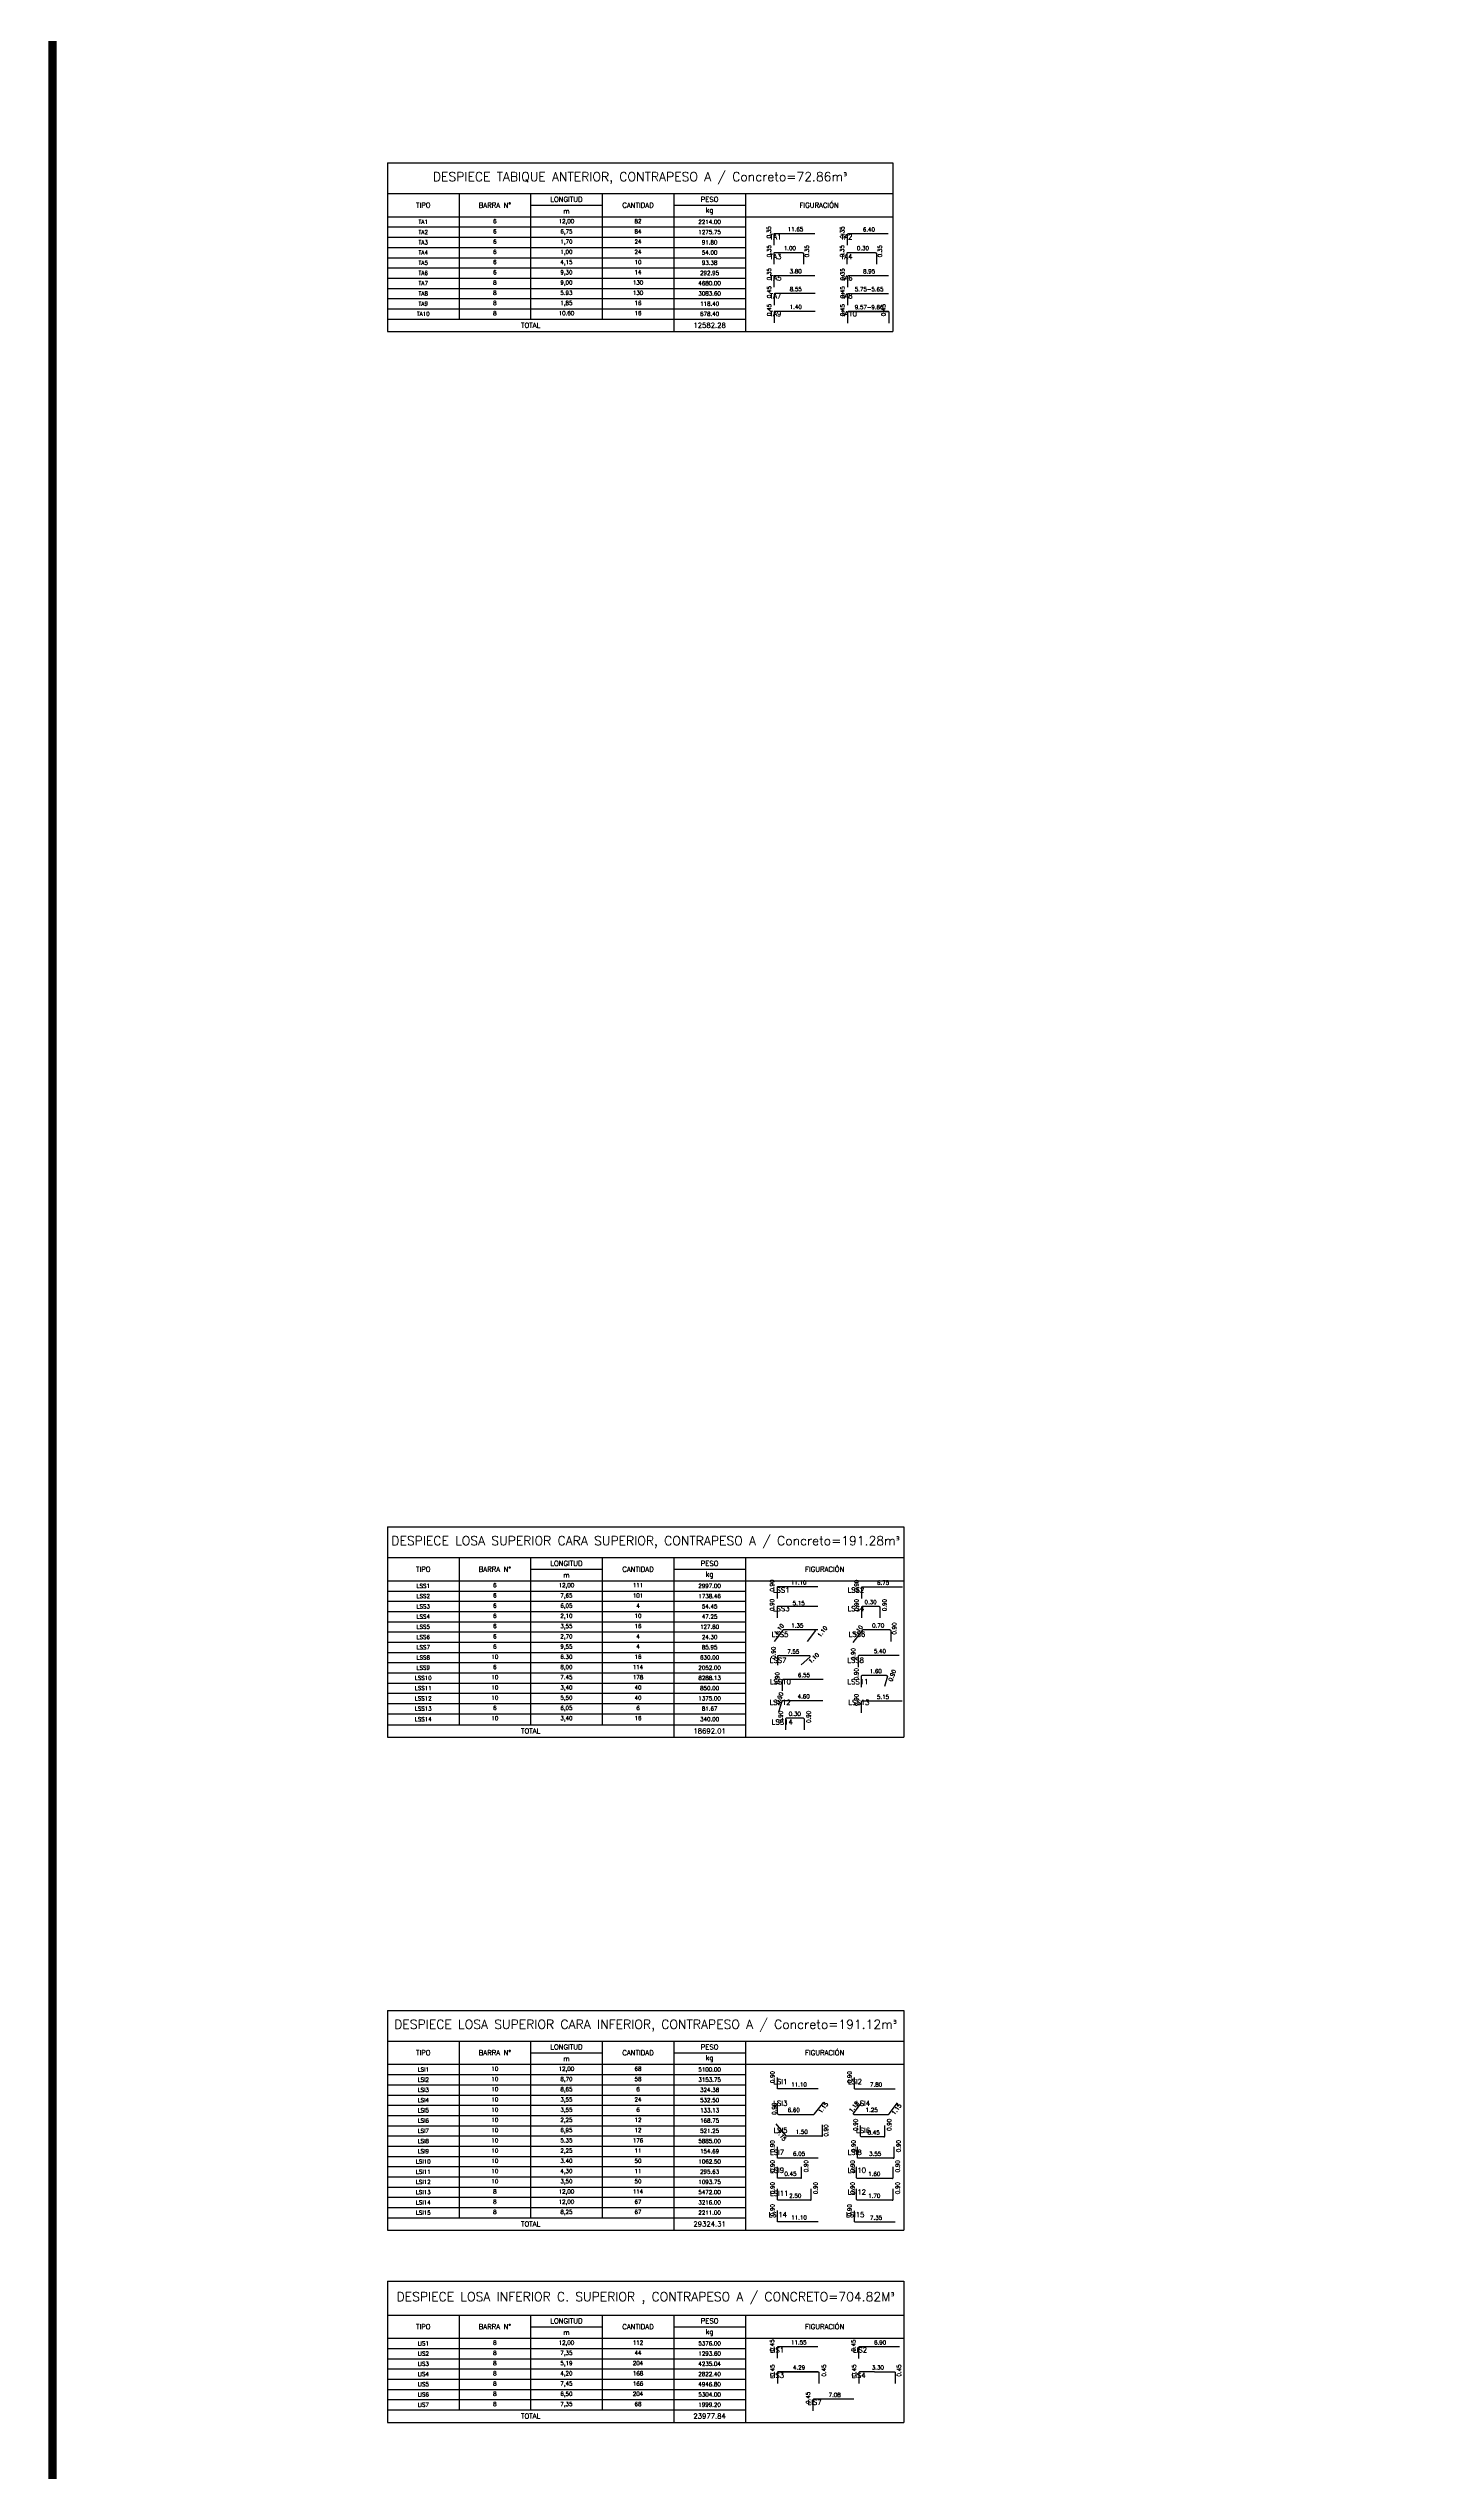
# Model space of a CAD drawing. Header units: metres. Extents: x 1080427 to 1081241, y 976768 to 977191.
# Drawn here: x 1080619.7 to 1080653.8, y 977027.2 to 977087.2 of the extents above; entities that cross this region are included whole.
import ezdxf

# ---------------------------------------------------------------- set-up
doc = ezdxf.new("R2010")
doc.units = ezdxf.units.M
doc.header["$LTSCALE"] = 25.4
doc.layers.add('COTA', color=1, linetype='Continuous', lineweight=30)
doc.layers.add('R80', color=3, linetype='Continuous', lineweight=30)
doc.layers.add('EST', color=150, linetype='Continuous')
doc.layers.add('REGL100', color=4, linetype='Continuous')
doc.styles.add('INTEINSA_Romans', font='ROMANS.shx')
doc.styles.add('romans', font='romans.shx')

# ---------------------------------------------------------------- blocks, each defined once
blk = doc.blocks.new('*T375')
at = {"color": 5, "linetype": 'ByBlock', "lineweight": -2, "transparency": 16777216}
for p, q in [((0, 0), (12.793, 0)), ((0, 0), (0, -5.212)), ((12.793, 0), (12.793, -5.212)), ((0, -0.763), (12.793, -0.763)), ((1.773, -0.763), (1.773, -1.336)), ((3.547, -0.763), (3.547, -1.336)), ((3.547, -1.05), (5.32, -1.05)), ((5.32, -0.763), (5.32, -1.336)), ((7.093, -0.763), (7.093, -1.336)), ((7.093, -1.05), (8.866, -1.05)), ((8.866, -0.763), (8.866, -1.336)), ((0, -1.336), (12.793, -1.336)), ((0, -4.902), (8.866, -4.902)), ((0, -5.212), (12.793, -5.212)), ((7.093, -4.902), (7.093, -5.212))]:
    blk.add_line(p, q, dxfattribs=at)
at = {"color": 2, "linetype": 'ByBlock', "lineweight": -2, "transparency": 16777216}
for p, q in [((0, -1.59), (8.866, -1.59)), ((1.773, -1.336), (1.773, -4.902)), ((3.547, -1.336), (3.547, -4.902)), ((5.32, -1.336), (5.32, -4.902)), ((7.093, -1.336), (7.093, -4.902)), ((8.866, -1.336), (8.866, -5.212)), ((0, -1.843), (8.866, -1.843)), ((0, -2.096), (8.866, -2.096)), ((0, -2.35), (8.866, -2.35)), ((0, -2.603), (8.866, -2.603)), ((0, -2.856), (8.866, -2.856)), ((0, -3.11), (8.866, -3.11)), ((0, -3.363), (8.866, -3.363)), ((0, -3.616), (8.866, -3.616)), ((0, -3.87), (8.866, -3.87)), ((0, -4.123), (8.866, -4.123)), ((0, -4.376), (8.866, -4.376)), ((0, -4.63), (8.866, -4.63))]:
    blk.add_line(p, q, dxfattribs=at)
at = {"color": 7, "transparency": 16777216, "insert": (6.397, -0.381), "char_height": 0.225, "width": 12.6732, "attachment_point": 5, "style": 'romans'}
blk.add_mtext('DESPIECE LOSA SUPERIOR CARA SUPERIOR, CONTRAPESO A / Concreto=191.28m{\\fISOCPEUR|b0|i0|c0|p34;³}', dxfattribs=at)
at = {"color": 4, "transparency": 16777216, "char_height": 0.125, "attachment_point": 5, "style": 'romans'}
for s, insert, width in [('TIPO', (0.887, -1.05), 1.65325), ('BARRA N°', (2.66, -1.05), 1.65325), ('LONGITUD', (4.433, -0.906), 1.65325), ('m', (4.433, -1.193), 1.65325), ('CANTIDAD', (6.206, -1.05), 1.65325), ('PESO', (7.98, -0.906), 1.65325), ('kg', (7.98, -1.193), 1.65325), ('FIGURACIÓN', (10.83, -1.05), 3.80694), ('TOTAL', (3.547, -5.057), 6.97301), ('18692.01', (7.98, -5.057), 1.65325)]:
    blk.add_mtext(s, dxfattribs=dict(at, insert=insert, width=width))
at = {"color": 3, "transparency": 16777216, "char_height": 0.1, "width": 1.65325, "style": 'romans'}
for s, insert, attachment_point in [('LSS1', (0.887, -1.463), 5), ('LSS2', (0.887, -1.716), 5), ('6', (2.66, -1.396), 2), ('6', (2.66, -1.65), 2), ('12,00', (4.433, -1.396), 2), ('7,65', (4.433, -1.65), 2), ('111', (6.206, -1.396), 2), ('101', (6.206, -1.65), 2), ('2997.00', (7.98, -1.463), 5), ('1738.46', (7.98, -1.716), 5), ('LSS3', (0.887, -1.97), 5), ('LSS4', (0.887, -2.223), 5), ('6', (2.66, -1.903), 2), ('6', (2.66, -2.156), 2), ('2,10', (4.433, -2.156), 2), ('6,05', (4.433, -1.903), 2), ('10', (6.206, -2.156), 2), ('4', (6.206, -1.903), 2), ('54.45', (7.98, -1.97), 5), ('47.25', (7.98, -2.223), 5), ('LSS5', (0.887, -2.476), 5), ('LSS6', (0.887, -2.73), 5), ('LSS7', (0.887, -2.983), 5), ('6', (2.66, -2.41), 2), ('6', (2.66, -2.663), 2), ('6', (2.66, -2.916), 2), ('3,55', (4.433, -2.41), 2), ('2,70', (4.433, -2.663), 2), ('9,55', (4.433, -2.916), 2), ('16', (6.206, -2.41), 2), ('4', (6.206, -2.663), 2), ('4', (6.206, -2.916), 2), ('127.80', (7.98, -2.476), 5), ('24.30', (7.98, -2.73), 5), ('85.95', (7.98, -2.983), 5), ('LSS8', (0.887, -3.236), 5), ('LSS9', (0.887, -3.49), 5), ('10', (2.66, -3.17), 2), ('6', (2.66, -3.423), 2), ('8,00', (4.433, -3.423), 2), ('6.30', (4.433, -3.17), 2), ('114', (6.206, -3.423), 2), ('16', (6.206, -3.17), 2), ('2052.00', (7.98, -3.49), 5), ('630.00', (7.98, -3.236), 5), ('LSS10', (0.887, -3.743), 5), ('LSS11', (0.887, -3.996), 5), ('LSS12', (0.887, -4.25), 5), ('10', (2.66, -3.676), 2), ('10', (2.66, -3.93), 2), ('10', (2.66, -4.183), 2), ('7.45', (4.433, -3.676), 2), ('3,40', (4.433, -3.93), 2), ('5,50', (4.433, -4.183), 2), ('178', (6.206, -3.676), 2), ('40', (6.206, -3.93), 2), ('40', (6.206, -4.183), 2), ('8288.13', (7.98, -3.743), 5), ('1375.00', (7.98, -4.25), 5), ('850.00', (7.98, -3.996), 5), ('LSS13', (0.887, -4.503), 5), ('LSS14', (0.887, -4.766), 5), ('10', (2.66, -4.69), 2), ('6', (2.66, -4.436), 2), ('3,40', (4.433, -4.69), 2), ('6,05', (4.433, -4.436), 2), ('16', (6.206, -4.69), 2), ('6', (6.206, -4.436), 2), ('340.00', (7.98, -4.766), 5), ('81.67', (7.98, -4.503), 5)]:
    blk.add_mtext(s, dxfattribs=dict(at, insert=insert, attachment_point=attachment_point))
blk = doc.blocks.new('*T410')
at = {"color": 5, "linetype": 'ByBlock', "lineweight": -2, "transparency": 16777216}
for p, q in [((0, 0), (12.793, 0)), ((0, 0), (0, -5.447)), ((12.793, 0), (12.793, -5.447)), ((0, -0.763), (12.793, -0.763)), ((1.773, -0.763), (1.773, -1.336)), ((3.547, -0.763), (3.547, -1.336)), ((3.547, -1.05), (5.32, -1.05)), ((5.32, -0.763), (5.32, -1.336)), ((7.093, -0.763), (7.093, -1.336)), ((7.093, -1.05), (8.866, -1.05)), ((8.866, -0.763), (8.866, -1.336)), ((0, -1.336), (12.793, -1.336)), ((0, -5.136), (8.866, -5.136)), ((7.093, -5.136), (7.093, -5.447)), ((0, -5.447), (12.793, -5.447))]:
    blk.add_line(p, q, dxfattribs=at)
at = {"color": 2, "linetype": 'ByBlock', "lineweight": -2, "transparency": 16777216}
for p, q in [((0, -1.59), (8.866, -1.59)), ((1.773, -1.336), (1.773, -5.136)), ((3.547, -1.336), (3.547, -5.136)), ((5.32, -1.336), (5.32, -5.136)), ((7.093, -1.336), (7.093, -5.136)), ((8.866, -1.336), (8.866, -5.447)), ((0, -1.843), (8.866, -1.843)), ((0, -2.096), (8.866, -2.096)), ((0, -2.35), (8.866, -2.35)), ((0, -2.603), (8.866, -2.603)), ((0, -2.856), (8.866, -2.856)), ((0, -3.11), (8.866, -3.11)), ((0, -3.363), (8.866, -3.363)), ((0, -3.616), (8.866, -3.616)), ((0, -3.87), (8.866, -3.87)), ((0, -4.123), (8.866, -4.123)), ((0, -4.376), (8.866, -4.376)), ((0, -4.63), (8.866, -4.63)), ((0, -4.883), (8.866, -4.883))]:
    blk.add_line(p, q, dxfattribs=at)
at = {"color": 7, "transparency": 16777216, "insert": (6.397, -0.381), "char_height": 0.225, "width": 12.6732, "attachment_point": 5, "style": 'romans'}
blk.add_mtext('DESPIECE LOSA SUPERIOR CARA INFERIOR, CONTRAPESO A / Concreto=191.12m{\\fISOCPEUR|b0|i0|c0|p34;³}', dxfattribs=at)
at = {"color": 4, "transparency": 16777216, "char_height": 0.125, "attachment_point": 5, "style": 'romans'}
for s, insert, width in [('TIPO', (0.887, -1.05), 1.65325), ('BARRA N°', (2.66, -1.05), 1.65325), ('LONGITUD', (4.433, -0.906), 1.65325), ('m', (4.433, -1.193), 1.65325), ('CANTIDAD', (6.206, -1.05), 1.65325), ('PESO', (7.98, -0.906), 1.65325), ('kg', (7.98, -1.193), 1.65325), ('FIGURACIÓN', (10.83, -1.05), 3.80694), ('TOTAL', (3.547, -5.291), 6.97301), ('29324.31', (7.98, -5.291), 1.65325)]:
    blk.add_mtext(s, dxfattribs=dict(at, insert=insert, width=width))
at = {"color": 3, "transparency": 16777216, "char_height": 0.1, "width": 1.65325, "style": 'romans'}
for s, insert, attachment_point in [('LSI1', (0.887, -1.463), 5), ('LSI2', (0.887, -1.716), 5), ('10', (2.66, -1.396), 2), ('10', (2.66, -1.65), 2), ('12,00', (4.433, -1.396), 2), ('8,70', (4.433, -1.65), 2), ('58', (6.206, -1.65), 2), ('68', (6.206, -1.396), 2), ('5100.00', (7.98, -1.463), 5), ('3153.75', (7.98, -1.716), 5), ('LSI3', (0.887, -1.97), 5), ('LSI4', (0.887, -2.223), 5), ('10', (2.66, -1.903), 2), ('10', (2.66, -2.156), 2), ('8,65', (4.433, -1.903), 2), ('3,55', (4.433, -2.156), 2), ('24', (6.206, -2.156), 2), ('6', (6.206, -1.903), 2), ('324.38', (7.98, -1.97), 5), ('532.50', (7.98, -2.223), 5), ('LSI5', (0.887, -2.476), 5), ('LSI6', (0.887, -2.73), 5), ('LSI7', (0.887, -2.983), 5), ('10', (2.66, -2.41), 2), ('10', (2.66, -2.663), 2), ('10', (2.66, -2.916), 2), ('3,55', (4.433, -2.41), 2), ('2,25', (4.433, -2.663), 2), ('6,95', (4.433, -2.916), 2), ('12', (6.206, -2.663), 2), ('12', (6.206, -2.916), 2), ('6', (6.206, -2.41), 2), ('521.25', (7.98, -2.983), 5), ('133.13', (7.98, -2.476), 5), ('168.75', (7.98, -2.73), 5), ('LSI8', (0.887, -3.236), 5), ('LSI9', (0.887, -3.49), 5), ('10', (2.66, -3.17), 2), ('10', (2.66, -3.423), 2), ('5.35', (4.433, -3.17), 2), ('2,25', (4.433, -3.423), 2), ('176', (6.206, -3.17), 2), ('11', (6.206, -3.423), 2), ('5885.00', (7.98, -3.236), 5), ('154.69', (7.98, -3.49), 5), ('LSI10', (0.887, -3.743), 5), ('LSI11', (0.887, -3.996), 5), ('LSI12', (0.887, -4.25), 5), ('10', (2.66, -3.676), 2), ('10', (2.66, -3.93), 2), ('10', (2.66, -4.183), 2), ('3.40', (4.433, -3.676), 2), ('4,30', (4.433, -3.93), 2), ('3,50', (4.433, -4.183), 2), ('50', (6.206, -3.676), 2), ('50', (6.206, -4.183), 2), ('11', (6.206, -3.93), 2), ('1062.50', (7.98, -3.743), 5), ('1093.75', (7.98, -4.25), 5), ('295.63', (7.98, -3.996), 5), ('LSI13', (0.887, -4.503), 5), ('LSI14', (0.887, -4.756), 5), ('8', (2.66, -4.436), 2), ('8', (2.66, -4.69), 2), ('12,00', (4.433, -4.436), 2), ('12,00', (4.433, -4.69), 2), ('114', (6.206, -4.436), 2), ('67', (6.206, -4.69), 2), ('5472.00', (7.98, -4.503), 5), ('3216.00', (7.98, -4.756), 5), ('LSI15', (0.887, -5.01), 5), ('8', (2.66, -4.943), 2), ('8,25', (4.433, -4.943), 2), ('67', (6.206, -4.943), 2), ('2211.00', (7.98, -5.01), 5)]:
    blk.add_mtext(s, dxfattribs=dict(at, insert=insert, attachment_point=attachment_point))
blk = doc.blocks.new('*T688')
at = {"color": 5, "linetype": 'ByBlock', "lineweight": -2, "transparency": 16777216}
for p, q in [((0, 0), (12.52, 0)), ((0, 0), (0, -4.18)), ((12.52, 0), (12.52, -4.18)), ((0, -0.763), (12.52, -0.763)), ((1.773, -0.763), (1.773, -1.336)), ((3.547, -0.763), (3.547, -1.336)), ((3.547, -1.05), (5.32, -1.05)), ((5.32, -0.763), (5.32, -1.336)), ((7.093, -0.763), (7.093, -1.336)), ((7.093, -1.05), (8.866, -1.05)), ((8.866, -0.763), (8.866, -1.336)), ((0, -1.336), (12.52, -1.336)), ((0, -3.87), (8.866, -3.87)), ((0, -4.18), (12.52, -4.18)), ((7.093, -3.87), (7.093, -4.18))]:
    blk.add_line(p, q, dxfattribs=at)
at = {"color": 2, "linetype": 'ByBlock', "lineweight": -2, "transparency": 16777216}
for p, q in [((0, -1.59), (8.866, -1.59)), ((1.773, -1.336), (1.773, -3.87)), ((3.547, -1.336), (3.547, -3.87)), ((5.32, -1.336), (5.32, -3.87)), ((7.093, -1.336), (7.093, -3.87)), ((8.866, -1.336), (8.866, -4.18)), ((0, -1.843), (8.866, -1.843)), ((0, -2.096), (8.866, -2.096)), ((0, -2.35), (8.866, -2.35)), ((0, -2.603), (8.866, -2.603)), ((0, -2.856), (8.866, -2.856)), ((0, -3.11), (8.866, -3.11)), ((0, -3.363), (8.866, -3.363)), ((0, -3.616), (8.866, -3.616))]:
    blk.add_line(p, q, dxfattribs=at)
at = {"color": 7, "transparency": 16777216, "insert": (6.26, -0.381), "char_height": 0.225, "width": 12.39997, "attachment_point": 5, "style": 'romans'}
blk.add_mtext('DESPIECE TABIQUE ANTERIOR, CONTRAPESO A / Concreto=72.86m{\\fISOCPEUR|b0|i0|c0|p34;³}', dxfattribs=at)
at = {"color": 4, "transparency": 16777216, "char_height": 0.125, "attachment_point": 5, "style": 'romans'}
for s, insert, width in [('TIPO', (0.887, -1.05), 1.65325), ('BARRA N°', (2.66, -1.05), 1.65325), ('LONGITUD', (4.433, -0.906), 1.65325), ('m', (4.433, -1.193), 1.65325), ('CANTIDAD', (6.206, -1.05), 1.65325), ('PESO', (7.98, -0.906), 1.65325), ('kg', (7.98, -1.193), 1.65325), ('FIGURACIÓN', (10.693, -1.05), 3.53371), ('TOTAL', (3.547, -4.025), 6.97301), ('12582.28', (7.98, -4.025), 1.65325)]:
    blk.add_mtext(s, dxfattribs=dict(at, insert=insert, width=width))
at = {"color": 3, "transparency": 16777216, "char_height": 0.1, "width": 1.65325, "style": 'romans'}
for s, insert, attachment_point in [('TA1', (0.887, -1.463), 5), ('TA2', (0.887, -1.716), 5), ('6', (2.66, -1.396), 2), ('6', (2.66, -1.65), 2), ('12,00', (4.433, -1.396), 2), ('6,75', (4.433, -1.65), 2), ('82', (6.206, -1.396), 2), ('84', (6.206, -1.65), 2), ('2214.00', (7.98, -1.463), 5), ('1275.75', (7.98, -1.716), 5), ('TA3', (0.887, -1.97), 5), ('TA4', (0.887, -2.223), 5), ('6', (2.66, -1.903), 2), ('6', (2.66, -2.156), 2), ('1,70', (4.433, -1.903), 2), ('1,00', (4.433, -2.156), 2), ('24', (6.206, -1.903), 2), ('24', (6.206, -2.156), 2), ('91.80', (7.98, -1.97), 5), ('54.00', (7.98, -2.223), 5), ('TA5', (0.887, -2.476), 5), ('TA6', (0.887, -2.73), 5), ('TA7', (0.887, -2.983), 5), ('8', (2.66, -2.916), 2), ('6', (2.66, -2.41), 2), ('6', (2.66, -2.663), 2), ('4,15', (4.433, -2.41), 2), ('9,30', (4.433, -2.663), 2), ('9,00', (4.433, -2.916), 2), ('130', (6.206, -2.916), 2), ('10', (6.206, -2.41), 2), ('14', (6.206, -2.663), 2), ('4680.00', (7.98, -2.983), 5), ('292.95', (7.98, -2.73), 5), ('93.38', (7.98, -2.476), 5), ('TA8', (0.887, -3.236), 5), ('TA9', (0.887, -3.49), 5), ('8', (2.66, -3.17), 2), ('8', (2.66, -3.423), 2), ('5.93', (4.433, -3.17), 2), ('1,85', (4.433, -3.423), 2), ('130', (6.206, -3.17), 2), ('16', (6.206, -3.423), 2), ('3083.60', (7.98, -3.236), 5), ('118.40', (7.98, -3.49), 5), ('TA10', (0.887, -3.743), 5), ('8', (2.66, -3.676), 2), ('10.60', (4.433, -3.676), 2), ('16', (6.206, -3.676), 2), ('678.40', (7.98, -3.743), 5)]:
    blk.add_mtext(s, dxfattribs=dict(at, insert=insert, attachment_point=attachment_point))
blk = doc.blocks.new('*T810')
at = {"color": 5, "linetype": 'ByBlock', "lineweight": -2, "transparency": 16777216}
for p, q in [((0, 0), (12.793, 0)), ((0, 0), (0, -3.495)), ((12.793, 0), (12.793, -3.495)), ((0, -0.838), (12.793, -0.838)), ((1.773, -0.838), (1.773, -1.411)), ((3.547, -0.838), (3.547, -1.411)), ((3.547, -1.125), (5.32, -1.125)), ((5.32, -0.838), (5.32, -1.411)), ((7.093, -0.838), (7.093, -1.411)), ((7.093, -1.125), (8.866, -1.125)), ((8.866, -0.838), (8.866, -1.411)), ((0, -1.411), (12.793, -1.411)), ((0, -3.185), (8.866, -3.185)), ((0, -3.495), (12.793, -3.495)), ((7.093, -3.185), (7.093, -3.495))]:
    blk.add_line(p, q, dxfattribs=at)
at = {"color": 2, "linetype": 'ByBlock', "lineweight": -2, "transparency": 16777216}
for p, q in [((0, -1.665), (8.866, -1.665)), ((1.773, -1.411), (1.773, -3.185)), ((3.547, -1.411), (3.547, -3.185)), ((5.32, -1.411), (5.32, -3.185)), ((7.093, -1.411), (7.093, -3.185)), ((8.866, -1.411), (8.866, -3.495)), ((0, -1.918), (8.866, -1.918)), ((0, -2.171), (8.866, -2.171)), ((0, -2.425), (8.866, -2.425)), ((0, -2.678), (8.866, -2.678)), ((0, -2.931), (8.866, -2.931))]:
    blk.add_line(p, q, dxfattribs=at)
at = {"color": 7, "transparency": 16777216, "insert": (6.397, -0.419), "char_height": 0.225, "width": 12.6732, "attachment_point": 5, "style": 'romans'}
blk.add_mtext('DESPIECE LOSA INFERIOR C. SUPERIOR , CONTRAPESO A / CONCRETO=704.82M{\\fISOCPEUR|b0|i0|c0|p34;³}', dxfattribs=at)
at = {"color": 4, "transparency": 16777216, "char_height": 0.125, "attachment_point": 5, "style": 'romans'}
for s, insert, width in [('TIPO', (0.887, -1.125), 1.65325), ('BARRA N°', (2.66, -1.125), 1.65325), ('LONGITUD', (4.433, -0.981), 1.65325), ('CANTIDAD', (6.206, -1.125), 1.65325), ('PESO', (7.98, -0.981), 1.65325), ('kg', (7.98, -1.268), 1.65325), ('FIGURACIÓN', (10.83, -1.125), 3.80694), ('m', (4.433, -1.268), 1.65325), ('TOTAL', (3.547, -3.34), 6.97301), ('23977.84', (7.98, -3.34), 1.65325)]:
    blk.add_mtext(s, dxfattribs=dict(at, insert=insert, width=width))
at = {"color": 3, "transparency": 16777216, "char_height": 0.1, "width": 1.65325, "style": 'romans'}
for s, insert, attachment_point in [('LIS1', (0.887, -1.538), 5), ('LIS2', (0.887, -1.791), 5), ('8', (2.66, -1.471), 2), ('8', (2.66, -1.725), 2), ('12,00', (4.433, -1.471), 2), ('7,35', (4.433, -1.725), 2), ('112', (6.206, -1.471), 2), ('44', (6.206, -1.725), 2), ('5376.00', (7.98, -1.538), 5), ('1293.60', (7.98, -1.791), 5), ('LIS3', (0.887, -2.045), 5), ('LIS4', (0.887, -2.298), 5), ('8', (2.66, -1.978), 2), ('8', (2.66, -2.231), 2), ('5,19', (4.433, -1.978), 2), ('4,20', (4.433, -2.231), 2), ('204', (6.206, -1.978), 2), ('168', (6.206, -2.231), 2), ('4235.04', (7.98, -2.045), 5), ('2822.40', (7.98, -2.298), 5), ('LIS5', (0.887, -2.551), 5), ('LIS6', (0.887, -2.805), 5), ('8', (2.66, -2.485), 2), ('8', (2.66, -2.738), 2), ('8', (2.66, -2.991), 2), ('7,45', (4.433, -2.485), 2), ('7,35', (4.433, -2.991), 2), ('6,50', (4.433, -2.738), 2), ('204', (6.206, -2.738), 2), ('166', (6.206, -2.485), 2), ('68', (6.206, -2.991), 2), ('4946.80', (7.98, -2.551), 5), ('5304.00', (7.98, -2.805), 5), ('LIS7', (0.887, -3.058), 5), ('1999.20', (7.98, -3.058), 5)]:
    blk.add_mtext(s, dxfattribs=dict(at, insert=insert, attachment_point=attachment_point))

msp = doc.modelspace()

# ---------------------------------------------------------------- linework, layer by layer
at = {"layer": 'COTA', "const_width": 0.2}
msp.add_lwpolyline([(1080619.797527, 977153.234077), (1081240.811784, 977153.234077), (1081240.811784, 976870.940986), (1080619.797527, 976870.940986)], close=True, dxfattribs=at)
at = {"layer": 'EST', "transparency": 33554687}
for points in [[(1080638.678379, 977082.640517), (1080637.679907, 977082.640517, 0.414213562), (1080637.664907, 977082.625517), (1080637.664907, 977082.357116)], [(1080640.498444, 977082.636496), (1080639.499972, 977082.636496, 0.414213562), (1080639.484972, 977082.621496), (1080639.484972, 977082.353095)], [(1080638.376943, 977082.170973), (1080637.684315, 977082.170973, 0.414213562), (1080637.669315, 977082.155973), (1080637.669315, 977081.887571)], [(1080638.376943, 977082.170973), (1080638.382162, 977082.170973, -0.414213562), (1080638.397162, 977082.155973), (1080638.397162, 977081.887571)], [(1080640.185723, 977082.170973), (1080639.493095, 977082.170973, 0.414213562), (1080639.478095, 977082.155973), (1080639.478095, 977081.887571)], [(1080640.185723, 977082.170973), (1080640.190942, 977082.170973, -0.414213562), (1080640.205942, 977082.155973), (1080640.205942, 977081.887571)], [(1080638.682723, 977081.600811), (1080637.684251, 977081.600811, 0.414213562), (1080637.669251, 977081.585811), (1080637.669251, 977081.31741)], [(1080638.686199, 977081.158173), (1080637.687727, 977081.158173, 0.414213562), (1080637.672727, 977081.143173), (1080637.672727, 977080.874772)], [(1080640.502788, 977081.59679), (1080639.504316, 977081.59679, 0.414213562), (1080639.489316, 977081.58179), (1080639.489316, 977081.313389)], [(1080640.502788, 977081.154152), (1080639.504316, 977081.154152, 0.414213562), (1080639.489316, 977081.139152), (1080639.489316, 977080.870751)], [(1080638.686199, 977080.715535), (1080637.687727, 977080.715535, 0.414213562), (1080637.672727, 977080.700535), (1080637.672727, 977080.432133)], [(1080640.502788, 977080.711514), (1080639.504316, 977080.711514, 0.414213562), (1080639.489316, 977080.696514), (1080639.489316, 977080.428113)], [(1080639.504316, 977080.711514), (1080640.502788, 977080.711514, -0.414213562), (1080640.517788, 977080.696514), (1080640.517788, 977080.428113)], [(1080638.75818, 977049.117231), (1080637.759708, 977049.117231, 0.414213562), (1080637.744708, 977049.102231), (1080637.744708, 977048.83383)], [(1080640.849414, 977049.11321), (1080639.850942, 977049.11321, 0.414213562), (1080639.835942, 977049.09821), (1080639.835942, 977048.829809)], [(1080638.75818, 977048.63713), (1080637.759708, 977048.63713, 0.414213562), (1080637.744708, 977048.62213), (1080637.744708, 977048.353728)], [(1080640.274866, 977048.633109), (1080639.850942, 977048.633109, 0.414213562), (1080639.835942, 977048.618109), (1080639.835942, 977048.349708)], [(1080640.274866, 977048.633109), (1080640.280084, 977048.633109, -0.414213562), (1080640.295084, 977048.618109), (1080640.295084, 977048.349708)], [(1080638.755823, 977048.051519), (1080637.898072, 977048.051519, 0.414213562), (1080637.883072, 977048.036519), (1080637.677694, 977047.768117)], [(1080638.677054, 977048.051519), (1080638.682272, 977048.051519, -0.414213562), (1080638.697272, 977048.036519), (1080638.491894, 977047.768117)], [(1080640.542868, 977048.052815), (1080639.872531, 977048.052815, 0.414213562), (1080639.857531, 977048.037815), (1080639.61905, 977047.745298)], [(1080640.542868, 977048.052815), (1080640.548087, 977048.052815, -0.414213562), (1080640.563087, 977048.037815), (1080640.563087, 977047.769414)], [(1080638.339943, 977047.187119), (1080638.558689, 977047.37933, 0.743674045), (1080638.543008, 977047.41492), (1080637.825555, 977047.414806), (1080637.803402, 977047.415034), (1080637.779578, 977047.414859, 0.486096789), (1080637.758986, 977047.391109), (1080637.758986, 977047.181117)], [(1080640.769531, 977047.417586), (1080639.771058, 977047.417586, 0.414213562), (1080639.756058, 977047.402586), (1080639.756058, 977047.134185)], [(1080640.457446, 977046.920996), (1080639.847224, 977046.920996, 0.414213562), (1080639.832224, 977046.905996), (1080639.832224, 977046.637595)], [(1080640.457446, 977046.920996), (1080640.462665, 977046.920996, -0.414213562), (1080640.477665, 977046.905996), (1080640.407878, 977046.648756)], [(1080638.880659, 977046.296721), (1080637.882187, 977046.296721, 0.414213562), (1080637.867187, 977046.281721), (1080637.778683, 977046.018319)], [(1080638.887654, 977046.824746), (1080637.889182, 977046.824746, 0.414213562), (1080637.874182, 977046.809746), (1080637.874182, 977046.541345)], [(1080640.846706, 977046.284285), (1080639.848234, 977046.284285, 0.414213562), (1080639.833234, 977046.269285), (1080639.833234, 977046.000884)], [(1080638.397416, 977045.86437), (1080637.973492, 977045.86437, 0.414213562), (1080637.958492, 977045.84937), (1080637.958492, 977045.580969)], [(1080638.397416, 977045.86437), (1080638.402635, 977045.86437, -0.414213562), (1080638.417635, 977045.84937), (1080638.417635, 977045.580969)], [(1080638.766288, 977036.682081), (1080637.767815, 977036.682081, -0.414213562), (1080637.752815, 977036.697081), (1080637.752815, 977036.965482)], [(1080640.675606, 977036.67806), (1080639.677134, 977036.67806, -0.414213562), (1080639.662134, 977036.69306), (1080639.662134, 977036.961461)], [(1080637.780847, 977036.04938), (1080637.775629, 977036.04938, -0.414213562), (1080637.760629, 977036.06438), (1080637.760629, 977036.332781)], [(1080637.780847, 977036.04938), (1080638.654332, 977036.04938, 0.414213562), (1080638.669332, 977036.06438), (1080638.907813, 977036.356898)], [(1080639.651369, 977036.051338), (1080639.64615, 977036.051338, -0.414213562), (1080639.63115, 977036.066338), (1080639.836528, 977036.334739)], [(1080639.651369, 977036.051338), (1080640.50912, 977036.051338, 0.414213562), (1080640.52412, 977036.066338), (1080640.729498, 977036.334739)], [(1080638.852417, 977035.509455), (1080637.978932, 977035.509455, -0.414213562), (1080637.963932, 977035.524455), (1080637.725452, 977035.816973)], [(1080638.852417, 977035.509455), (1080638.857636, 977035.509455, 0.414213562), (1080638.872636, 977035.524455), (1080638.872636, 977035.792856)], [(1080640.393045, 977035.494248), (1080639.830779, 977035.494248, -0.414213562), (1080639.815779, 977035.509248), (1080639.815779, 977035.777649)], [(1080640.393045, 977035.494248), (1080640.398264, 977035.494248, 0.414213562), (1080640.413264, 977035.509248), (1080640.413264, 977035.777649)], [(1080638.766288, 977034.966061), (1080637.767815, 977034.966061, -0.414213562), (1080637.752815, 977034.981061), (1080637.752815, 977035.249462)], [(1080640.623246, 977034.966207), (1080639.75072, 977034.966207, -0.414213562), (1080639.73572, 977034.981207), (1080639.73572, 977035.249608)], [(1080640.623246, 977034.966207), (1080640.628465, 977034.966207, 0.414213562), (1080640.643465, 977034.981207), (1080640.643465, 977035.249608)], [(1080638.332108, 977034.470349), (1080637.769841, 977034.470349, -0.414213562), (1080637.754841, 977034.485349), (1080637.754841, 977034.75375)], [(1080638.332108, 977034.470349), (1080638.337326, 977034.470349, 0.414213562), (1080638.352326, 977034.485349), (1080638.352326, 977034.75375)], [(1080640.601484, 977034.466249), (1080639.728957, 977034.466249, -0.414213562), (1080639.713957, 977034.481249), (1080639.713957, 977034.74965)], [(1080640.601484, 977034.466249), (1080640.606702, 977034.466249, 0.414213562), (1080640.621702, 977034.481249), (1080640.621702, 977034.74965)], [(1080638.574369, 977033.927038), (1080637.769841, 977033.927038, -0.414213562), (1080637.754841, 977033.942038), (1080637.754841, 977034.210439)], [(1080638.574369, 977033.927038), (1080638.579588, 977033.927038, 0.414213562), (1080638.594588, 977033.942038), (1080638.594588, 977034.210439)], [(1080640.601484, 977033.92583), (1080639.728957, 977033.92583, -0.414213562), (1080639.713957, 977033.94083), (1080639.713957, 977034.209231)], [(1080640.601484, 977033.92583), (1080640.606702, 977033.92583, 0.414213562), (1080640.621702, 977033.94083), (1080640.621702, 977034.209231)], [(1080638.766288, 977033.385692), (1080637.767815, 977033.385692, -0.414213562), (1080637.752815, 977033.400692), (1080637.752815, 977033.669093)], [(1080640.675606, 977033.381671), (1080639.677134, 977033.381671, -0.414213562), (1080639.662134, 977033.396671), (1080639.662134, 977033.665072)], [(1080638.760081, 977030.29291), (1080637.761609, 977030.29291, 0.414213562), (1080637.746609, 977030.27791), (1080637.746609, 977030.009509)], [(1080640.775286, 977030.288889), (1080639.776814, 977030.288889, 0.414213562), (1080639.761814, 977030.273889), (1080639.761814, 977030.005488)], [(1080638.767489, 977029.670859), (1080637.769016, 977029.670859, 0.414213562), (1080637.754016, 977029.655859), (1080637.754016, 977029.387458)], [(1080637.769016, 977029.670859), (1080638.767489, 977029.670859, -0.414213562), (1080638.782489, 977029.655859), (1080638.782489, 977029.387458)], [(1080640.159729, 977029.670859), (1080639.790415, 977029.670859, 0.414213562), (1080639.775415, 977029.655859), (1080639.775415, 977029.387458)], [(1080640.159729, 977029.670859), (1080640.658965, 977029.670859, -0.414213562), (1080640.673965, 977029.655859), (1080640.673965, 977029.387458)], [(1080639.649068, 977028.992728), (1080638.650596, 977028.992728, 0.414213562), (1080638.635596, 977028.977728), (1080638.635596, 977028.709327)]]:
    msp.add_lwpolyline(points, format="xyb", dxfattribs=at)

# ---------------------------------------------------------------- block references
for name, p in [('*T688', (1080628.095352, 977084.397198)), ('*T375', (1080628.095352, 977050.606401)), ('*T410', (1080628.095352, 977038.627285)), ('*T810', (1080628.095352, 977031.91697))]:
    msp.add_blockref(name, p)

# ---------------------------------------------------------------- texts
at = {"layer": 'R80', "transparency": 33554687, "char_height": 0.1, "width": 0.65938551, "style": 'romans'}
for s, insert, attachment_point, rotation in [('0.35', (1080637.492553, 977082.825486), 3, 90), ('0.35', (1080637.496962, 977082.355942), 3, 90), ('0.35', (1080638.433813, 977082.355942), 3, 90), ('0.35', (1080639.305741, 977082.355942), 3, 90), ('0.35', (1080639.312618, 977082.821465), 3, 90), ('0.35', (1080640.242593, 977082.355942), 3, 90), ('0.35', (1080637.496897, 977081.78578), 3, 90), ('0.35', (1080639.316962, 977081.781759), 3, 90), ('0.45', (1080637.500373, 977081.343142), 3, 90), ('0.45', (1080639.316962, 977081.339121), 3, 90), ('0.45', (1080637.500373, 977080.900504), 3, 90), ('0.45', (1080639.316962, 977080.896483), 3, 90), ('0.45', (1080640.332797, 977080.896483), 3, 90), ('0.90', (1080637.572354, 977049.3022), 3, 90), ('0.90', (1080639.663588, 977049.29818), 3, 90), ('0.90', (1080637.572354, 977048.822099), 3, 90), ('0.90', (1080639.663588, 977048.818078), 3, 90), ('0.90', (1080640.356552, 977048.818078), 3, 90), ('1.10', (1080637.846097, 977048.218689), 3, 52.81224067), ('1.10', (1080638.919052, 977048.161832), 3, 52.81224067), ('1.10', (1080639.798843, 977048.181254), 3, 52.81224067), ('0.90', (1080640.599854, 977048.237785), 3, 90), ('0.90', (1080637.606718, 977047.636044), 3, 90), ('0.90', (1080639.583705, 977047.602556), 3, 90), ('0.90', (1080637.701829, 977047.009716), 3, 90), ('1.10', (1080638.72947, 977047.49543), 3, 43.60906558), ('0.90', (1080639.659871, 977047.105965), 3, 90), ('0.90', (1080640.601489, 977047.082053), 3, 70.26305654), ('0.90', (1080637.810674, 977046.522746), 3, 70.26305654), ('0.90', (1080639.66088, 977046.469254), 3, 90), ('0.90', (1080637.786138, 977046.049339), 3, 90), ('0.90', (1080638.479102, 977046.049339), 3, 90), ('0.90', (1080637.580462, 977037.126126), 3, 90), ('0.90', (1080639.48978, 977037.122105), 3, 90), ('\\pi0.17731;0.90', (1080637.723862, 977035.864411), 7, 90), ('\\pi0.18445;1.15', (1080638.72802, 977035.920941), 7, 52.81224067), ('\\pi0.18445;1.15', (1080639.48814, 977035.941025), 7, 52.81224067), ('\\pi0.18445;1.15', (1080640.542958, 977035.884168), 7, 52.81224067), ('1.15', (1080637.905244, 977035.381017), 9, 307.18775933), ('\\pi0.17731;0.90', (1080638.909402, 977035.324486), 1, 90), ('0.90', (1080639.643425, 977035.942322), 3, 90), ('0.90', (1080640.474731, 977035.942322), 3, 90), ('0.90', (1080637.580462, 977035.410106), 3, 90), ('0.90', (1080637.582487, 977034.918423), 3, 90), ('0.90', (1080638.413794, 977034.918423), 3, 90), ('0.90', (1080639.567458, 977034.914323), 3, 90), ('0.90', (1080639.58922, 977035.41428), 3, 90), ('0.90', (1080640.68317, 977034.914323), 3, 90), ('0.90', (1080640.704932, 977035.41428), 3, 90), ('0.90', (1080637.582487, 977034.375112), 3, 90), ('0.90', (1080638.651484, 977034.375112), 3, 90), ('0.90', (1080639.567458, 977034.373903), 3, 90), ('0.90', (1080640.68317, 977034.373903), 3, 90), ('0.90', (1080637.580462, 977033.829737), 3, 90), ('0.90', (1080639.48978, 977033.825716), 3, 90), ('0.45', (1080637.574255, 977030.477879), 3, 90), ('0.45', (1080639.58946, 977030.473859), 3, 90), ('0.45', (1080637.581663, 977029.855828), 3, 90), ('0.45', (1080638.857793, 977029.855828), 3, 90), ('0.45', (1080639.603061, 977029.855828), 3, 90), ('0.45', (1080640.716788, 977029.855828), 3, 90), ('0.45', (1080638.463243, 977029.177697), 3, 90)]:
    msp.add_mtext(s, dxfattribs=dict(at, insert=insert, attachment_point=attachment_point, rotation=rotation))
at = {"layer": 'R80', "transparency": 33554687, "char_height": 0.1, "attachment_point": 2, "style": 'romans'}
for s, insert, width in [('1.00', (1080638.063688, 977082.33132), 0.74364971), ('11.65', (1080638.202065, 977082.800864), 0.87619027), ('0.30', (1080639.872468, 977082.33132), 0.74364971), ('6.40', (1080640.02213, 977082.796843), 0.74364971), ('3.80', (1080638.206409, 977081.761158), 0.87619027), ('8.95', (1080640.026474, 977081.757137), 0.74364971), ('8.55', (1080638.209885, 977081.31852), 0.87619027), ('5.75-5.65', (1080640.026474, 977081.314499), 0.74364971), ('1.40', (1080638.209885, 977080.875882), 0.87619027), ('9.57-9.80', (1080640.026474, 977080.871861), 0.74364971), ('11.10', (1080638.281866, 977049.277579), 0.87619027), ('5.15', (1080638.281866, 977048.767296), 0.87619027), ('0.30', (1080640.063074, 977048.793456), 0.74364971), ('6.75', (1080640.3731, 977049.273558), 0.74364971), ('1.35', (1080638.248028, 977048.211866), 0.74364971), ('0.70', (1080640.25132, 977048.213163), 0.74364971), ('7.55', (1080638.146809, 977047.565046), 0.74364971), ('5.40', (1080640.293217, 977047.577934), 0.74364971), ('6.55', (1080638.411341, 977046.985094), 0.87619027), ('1.60', (1080640.189557, 977047.081343), 0.74364971), ('4.60', (1080638.404345, 977046.457068), 0.87619027), ('5.15', (1080640.370392, 977046.444633), 0.74364971), ('0.30', (1080638.185625, 977046.024717), 0.74364971), ('11.10', (1080638.289974, 977036.842429), 0.87619027), ('7.80', (1080640.199292, 977036.838408), 0.74364971), ('6.60', (1080638.159636, 977036.209727), 0.74364971), ('1.25', (1080640.089212, 977036.211686), 0.74364971), ('1.50', (1080638.357721, 977035.669803), 0.74364971), ('0.45', (1080640.139331, 977035.6539), 0.74364971), ('6.05', (1080638.289974, 977035.126409), 0.87619027), ('3.55', (1080640.17562, 977035.125859), 0.74364971), ('0.45', (1080638.078394, 977034.630001), 0.74364971), ('1.60', (1080640.153858, 977034.625901), 0.74364971), ('2.50', (1080638.197239, 977034.08669), 0.74364971), ('1.70', (1080640.153858, 977034.085482), 0.74364971), ('11.10', (1080638.289974, 977033.54604), 0.87619027), ('7.35', (1080640.199292, 977033.542019), 0.74364971), ('11.55', (1080638.283767, 977030.453258), 0.87619027), ('6.90', (1080640.298972, 977030.449237), 0.74364971), ('4.29', (1080638.291175, 977029.831206), 0.87619027), ('3.30', (1080640.243553, 977029.831206), 0.87619027), ('7.08', (1080639.172755, 977029.153076), 0.74364971)]:
    msp.add_mtext(s, dxfattribs=dict(at, insert=insert, width=width))
at = {"layer": 'REGL100', "color": 4, "lineweight": 30, "transparency": 33554687, "char_height": 0.125, "attachment_point": 1, "line_spacing_factor": 0.9, "style": 'INTEINSA_Romans'}
for s, insert in [('^ITA1', (1080637.064803, 977082.626235)), ('^ITA2', (1080638.824016, 977082.626235)), ('^ITA3', (1080637.064803, 977082.1344)), ('^ITA4', (1080638.824016, 977082.1344)), ('^ITA7', (1080637.062016, 977081.162338)), ('^ITA5', (1080637.069147, 977081.604976)), ('^ITA6', (1080638.82836, 977081.604976)), ('^ITA8', (1080638.82836, 977081.162338)), ('^ITA9', (1080637.062171, 977080.7197)), ('^ITA10', (1080638.82836, 977080.7197)), ('^ILSS1', (1080637.144604, 977049.102949)), ('^ILSS2', (1080638.993071, 977049.102949)), ('^ILSS3', (1080637.144604, 977048.641295)), ('^ILSS4', (1080638.993071, 977048.641295)), ('^ILSS5', (1080637.114421, 977048.004101)), ('^ILSS6', (1080639.019004, 977048.008429)), ('^ILSS7', (1080637.064721, 977047.363635)), ('^ILSS8', (1080638.985288, 977047.363635)), ('^ILSS12', (1080637.062013, 977046.31912)), ('^ILSS10', (1080637.069009, 977046.831955)), ('^ILSS11', (1080638.989576, 977046.831955)), ('^ILSS13', (1080639.013234, 977046.31912)), ('^ILSS14', (1080637.115621, 977045.832953)), ('^ILSI1', (1080637.152712, 977036.926874)), ('^ILSI2', (1080639.001178, 977036.926874)), ('^ILSI3', (1080637.152712, 977036.390267)), ('^ILSI4', (1080639.204325, 977036.390267)), ('^ILSI5', (1080637.157056, 977035.717776)), ('^ILSI6', (1080639.203608, 977035.717776)), ('^ILSI7', (1080637.072828, 977035.172565)), ('^ILSI8', (1080638.993395, 977035.172565)), ('^ILSI9', (1080637.072828, 977034.729927)), ('^ILSI10', (1080638.993395, 977034.729927)), ('^ILSI11', (1080637.072828, 977034.154886)), ('^ILSI12', (1080638.993395, 977034.189507)), ('^ILSI14', (1080637.03662, 977033.630485)), ('^ILSI15', (1080638.953375, 977033.630485)), ('^ILIS1', (1080637.070477, 977030.278628)), ('^ILIS2', (1080639.126709, 977030.278628)), ('^ILIS3', (1080637.070477, 977029.649321)), ('^ILIS4', (1080639.091875, 977029.649321)), ('^ILIS7', (1080638.000492, 977028.982467))]:
    msp.add_mtext(s, dxfattribs=dict(at, insert=insert))

doc.saveas('drawing.dxf')
